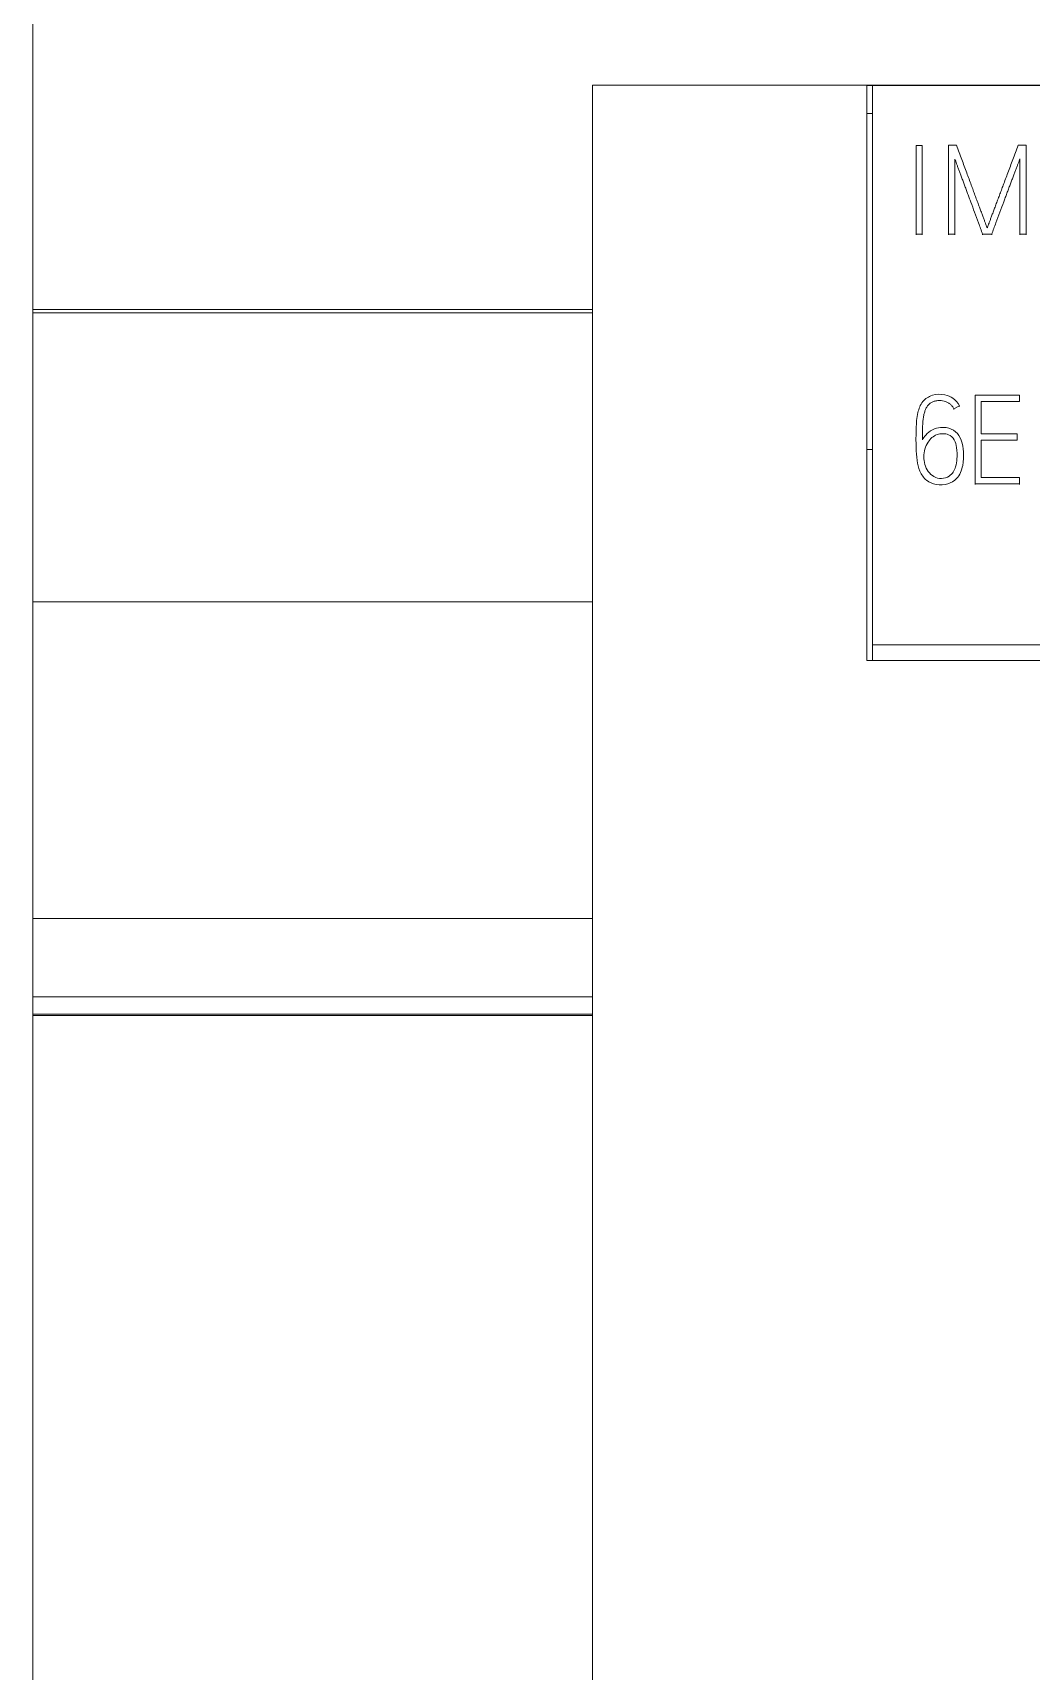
# Model space of a CAD drawing. Header units: millimetres. Extents: x 4134 to 7422, y 1400 to 3585.
# Drawn here: x 5893.45 to 5911.28, y 3344.45 to 3373.72 of the extents above; entities that cross this region are included whole.
import ezdxf

# ---------------------------------------------------------------- set-up
doc = ezdxf.new("R2010")
doc.units = ezdxf.units.MM
doc.layers.add('000-PI-Oprema', color=30, linetype='Continuous', lineweight=5)
doc.layers.add('004-PI-DIN Šina', color=3, linetype='Continuous')

# ---------------------------------------------------------------- blocks, each defined once
blk = doc.blocks.new('IM 155-5 PN ST - 6ES7155-5AA01-0AB0')
at = {"color": 0, "linetype": 'ByBlock', "lineweight": 0, "ltscale": 0.25}
blk.add_lwpolyline([(0, 147.007), (34.8, 147.007), (34.8, 0), (0, 0), (0, 147.007)], dxfattribs=at)
at = {"layer": '000-PI-Oprema', "color": 0, "linetype": 'ByBlock', "lineweight": 0}
for p, q in [((4.9, 147.007), (0, 147.007)), ((5, 147), (4.9, 147)), ((29.8, 147), (5, 147)), ((5, 147), (5, 137.006)), ((5, 146.5), (4.9, 146.5)), ((5.89, 145.928), (5.779, 145.928)), ((5.779, 145.928), (5.779, 144.345)), ((5.89, 144.345), (5.89, 145.928)), ((6.36, 145.932), (6.36, 144.345)), ((6.502, 145.932), (6.36, 145.932)), ((7.747, 145.932), (7.603, 145.932)), ((7.747, 144.345), (7.747, 145.932)), ((6.473, 144.345), (6.473, 145.685)), ((7.634, 145.69), (7.634, 144.345)), ((5.779, 144.345), (5.89, 144.345)), ((5.779, 144.345), (5.779, 144.332)), ((5.89, 144.345), (5.89, 144.332)), ((6.36, 144.345), (6.36, 144.332)), ((6.36, 144.345), (6.473, 144.345)), ((6.473, 144.345), (6.473, 144.332)), ((6.968, 144.345), (6.968, 144.332)), ((6.968, 144.345), (7.13, 144.345)), ((7.13, 144.345), (7.13, 144.332)), ((7.634, 144.345), (7.747, 144.345)), ((7.634, 144.345), (7.634, 144.332)), ((7.747, 144.345), (7.747, 144.332)), ((7.63, 141.468), (6.833, 141.468)), ((6.833, 141.468), (6.833, 139.886)), ((7.63, 141.356), (7.63, 141.468)), ((6.556, 141.279), (6.453, 141.226)), ((6.453, 141.226), (6.453, 141.214)), ((6.556, 141.279), (6.556, 141.266)), ((6.944, 140.775), (6.944, 141.356)), ((6.944, 141.356), (7.63, 141.356)), ((4.9, 140.5), (5, 140.5)), ((5.778, 140.687), (5.778, 140.675)), ((7.587, 140.775), (6.944, 140.775)), ((6.944, 139.996), (6.944, 140.665)), ((6.944, 140.665), (7.587, 140.665)), ((7.587, 140.665), (7.587, 140.775)), ((6.627, 140.371), (6.627, 140.383)), ((7.63, 139.996), (6.944, 139.996)), ((7.63, 139.886), (7.63, 139.996)), ((6.833, 139.886), (6.833, 139.873)), ((6.833, 139.886), (7.63, 139.886)), ((7.63, 139.886), (7.63, 139.873)), ((29.8, 137.006), (5, 137.006)), ((5, 137.006), (5, 136.726)), ((29.9, 136.726), (4.9, 136.726))]:
    blk.add_line(p, q, dxfattribs=at)
for points, knots in [([(4.9, 147.007), (4.9, 145.414), (4.9, 141.989), (4.9, 138.561), (4.9, 136.726)], [0, 0, 0, 0, 0.464934, 1, 1, 1, 1]), ([(7.053, 144.457), (7.05, 144.462), (7.044, 144.476), (7.033, 144.504), (7.018, 144.544), (6.999, 144.594), (6.977, 144.653), (6.952, 144.719), (6.924, 144.792), (6.895, 144.871), (6.864, 144.955), (6.831, 145.042), (6.799, 145.131), (6.751, 145.264), (6.682, 145.446), (6.594, 145.683), (6.534, 145.847), (6.502, 145.932)], [0, 0, 0, 0, 0.010517, 0.029578, 0.057191, 0.091739, 0.131602, 0.17678, 0.226508, 0.280023, 0.337325, 0.396884, 0.457174, 0.518195, 0.6666, 0.827202, 1, 1, 1, 1]), ([(7.603, 145.932), (7.571, 145.847), (7.511, 145.683), (7.422, 145.446), (7.353, 145.264), (7.303, 145.131), (7.27, 145.042), (7.237, 144.955), (7.206, 144.871), (7.176, 144.792), (7.149, 144.719), (7.124, 144.653), (7.102, 144.594), (7.084, 144.544), (7.069, 144.505), (7.059, 144.477), (7.054, 144.462), (7.053, 144.457)], [0, 0, 0, 0, 0.172856, 0.333623, 0.482302, 0.543591, 0.604043, 0.663657, 0.720959, 0.774475, 0.824205, 0.869357, 0.90914, 0.943554, 0.970979, 0.989794, 1, 1, 1, 1]), ([(6.473, 145.685), (6.478, 145.673), (6.488, 145.646), (6.504, 145.601), (6.523, 145.549), (6.544, 145.492), (6.568, 145.429), (6.593, 145.363), (6.619, 145.293), (6.646, 145.22), (6.673, 145.145), (6.701, 145.069), (6.729, 144.993), (6.771, 144.882), (6.825, 144.732), (6.896, 144.542), (6.944, 144.412), (6.968, 144.345)], [0, 0, 0, 0, 0.027797, 0.061126, 0.099988, 0.14327, 0.189861, 0.23976, 0.292286, 0.346758, 0.403177, 0.460328, 0.516996, 0.573181, 0.708838, 0.851111, 1, 1, 1, 1]), ([(7.13, 144.345), (7.155, 144.412), (7.204, 144.544), (7.276, 144.736), (7.333, 144.886), (7.374, 144.998), (7.402, 145.075), (7.431, 145.151), (7.459, 145.226), (7.486, 145.299), (7.513, 145.37), (7.538, 145.436), (7.561, 145.498), (7.583, 145.556), (7.603, 145.607), (7.62, 145.651), (7.63, 145.678), (7.634, 145.69)], [0, 0, 0, 0, 0.150097, 0.292972, 0.428623, 0.485357, 0.542309, 0.599481, 0.655764, 0.710053, 0.762346, 0.812025, 0.858473, 0.901688, 0.940344, 0.973115, 1, 1, 1, 1]), ([(5.892, 140.669), (5.909, 140.701), (5.958, 140.77), (6.066, 140.862), (6.201, 140.892), (6.346, 140.894), (6.499, 140.83), (6.603, 140.658), (6.632, 140.445), (6.625, 140.209), (6.542, 139.98), (6.343, 139.867), (6.145, 139.859), (5.95, 139.935), (5.837, 140.107), (5.791, 140.313), (5.776, 140.569), (5.778, 140.855), (5.795, 141.134), (5.877, 141.365), (6.072, 141.488), (6.274, 141.489), (6.452, 141.418), (6.524, 141.336), (6.556, 141.279)], [0, 0, 0, 0, 0.02393, 0.058436, 0.092901, 0.11565, 0.156418, 0.198436, 0.246788, 0.301667, 0.360628, 0.402199, 0.449294, 0.491817, 0.537613, 0.583052, 0.635408, 0.713089, 0.778029, 0.827146, 0.873729, 0.924655, 0.959173, 1, 1, 1, 1]), ([(6.453, 141.226), (6.446, 141.242), (6.428, 141.27), (6.393, 141.307), (6.352, 141.336), (6.305, 141.357), (6.254, 141.369), (6.196, 141.373), (6.136, 141.369), (6.078, 141.354), (6.029, 141.326), (5.991, 141.288), (5.96, 141.241), (5.937, 141.185), (5.919, 141.12), (5.906, 141.046), (5.899, 140.964), (5.895, 140.873), (5.893, 140.774), (5.892, 140.705), (5.892, 140.669)], [0, 0, 0, 0, 0.043481, 0.085549, 0.127923, 0.170971, 0.214845, 0.260884, 0.317917, 0.367656, 0.41257, 0.456833, 0.503792, 0.555243, 0.612421, 0.675966, 0.746378, 0.823872, 0.908402, 1, 1, 1, 1]), ([(6.361, 140.762), (6.403, 140.744), (6.475, 140.674), (6.513, 140.512), (6.516, 140.35), (6.491, 140.167), (6.404, 140.017), (6.235, 139.968), (6.093, 140.002), (5.99, 140.102), (5.927, 140.228), (5.914, 140.369), (5.929, 140.507), (5.985, 140.625), (6.06, 140.715), (6.151, 140.771), (6.257, 140.784), (6.329, 140.776), (6.361, 140.762)], [0, 0, 0, 0, 0.0625, 0.125, 0.21875, 0.28125, 0.375, 0.4375, 0.5, 0.5625, 0.625, 0.6875, 0.75, 0.8125, 0.859375, 0.90625, 0.953125, 1, 1, 1, 1])]:
    blk.add_open_spline(points, degree=3, knots=knots, dxfattribs=at)

msp = doc.modelspace()

# ---------------------------------------------------------------- linework, layer by layer
at = {"layer": '004-PI-DIN Šina', "color": 0, "linetype": 'ByBlock', "lineweight": 0}
for p, q in [((5893.448, 3380.278), (5893.448, 3368.778)), ((5893.448, 3368.717), (5893.448, 3368.778)), ((5903.448, 3368.778), (5893.448, 3368.778)), ((5893.448, 3368.717), (5893.448, 3363.554)), ((5903.448, 3368.717), (5893.448, 3368.717)), ((5893.448, 3363.554), (5893.448, 3357.896)), ((5903.448, 3363.554), (5893.448, 3363.554)), ((5893.448, 3357.896), (5893.448, 3356.501)), ((5903.448, 3357.896), (5893.448, 3357.896)), ((5893.448, 3356.501), (5893.448, 3356.187)), ((5903.448, 3356.501), (5893.448, 3356.501)), ((5893.448, 3356.166), (5893.448, 3356.187)), ((5903.448, 3356.187), (5893.448, 3356.187)), ((5893.448, 3356.166), (5893.448, 3310.928)), ((5893.448, 3356.166), (5903.448, 3356.166))]:
    msp.add_line(p, q, dxfattribs=at)

# ---------------------------------------------------------------- block references
at = {"layer": '000-PI-Oprema', "color": 0, "linetype": 'ByBlock', "lineweight": 0}
msp.add_blockref('IM 155-5 PN ST - 6ES7155-5AA01-0AB0', (5903.448, 3225.778), dxfattribs=at)

doc.saveas('drawing.dxf')
